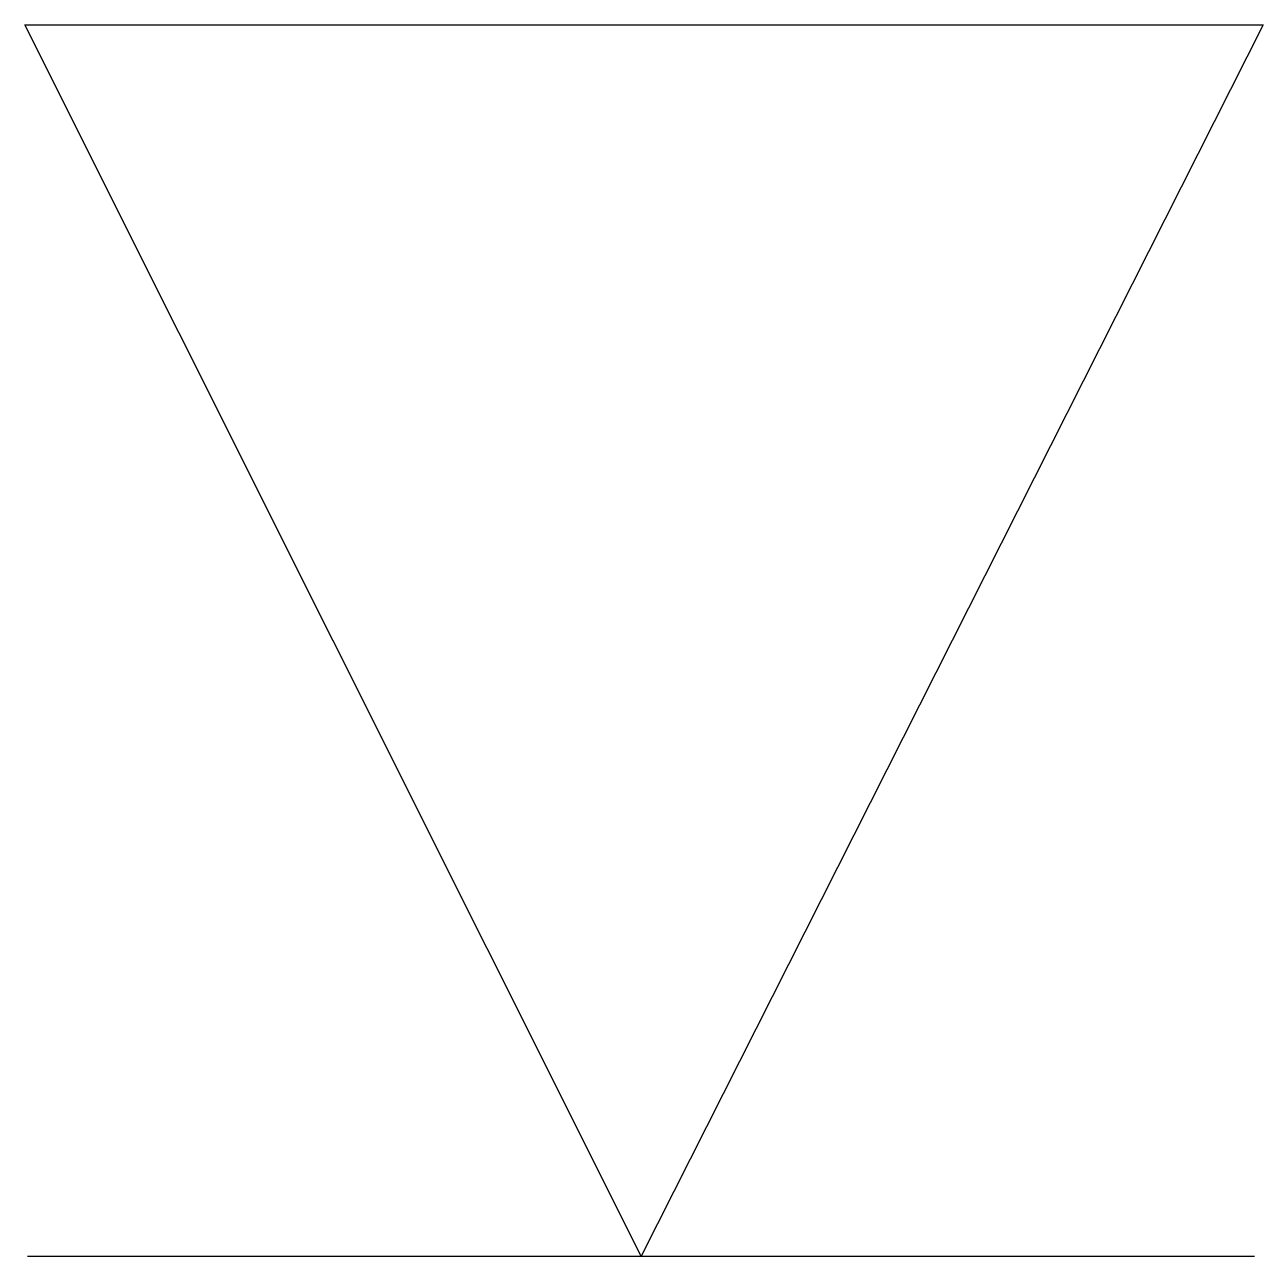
# Model space of a CAD drawing. Extents: x -2.01 to 2.03, y 0 to 4.02.
import ezdxf

# ---------------------------------------------------------------- set-up
doc = ezdxf.new("R2010")
doc.units = 0
doc.header["$MEASUREMENT"] = 0
doc.layers.get('0').update_dxf_attribs({"linetype": 'CONTINUOUS'})

msp = doc.modelspace()

# ---------------------------------------------------------------- linework, layer by layer
at = {"color": 7}
for p, q in [((-2.0094, 4.0169), (2.0282, 4.0169)), ((0, 0.0014), (-2.0094, 4.0169)), ((2.0282, 4.0169), (0, 0.0014)), ((-2, 0.0014), (2, 0.0014))]:
    msp.add_line(p, q, dxfattribs=at)

doc.saveas('drawing.dxf')
